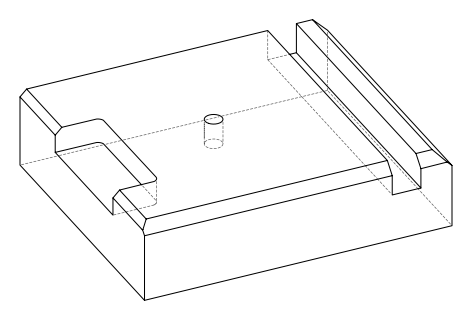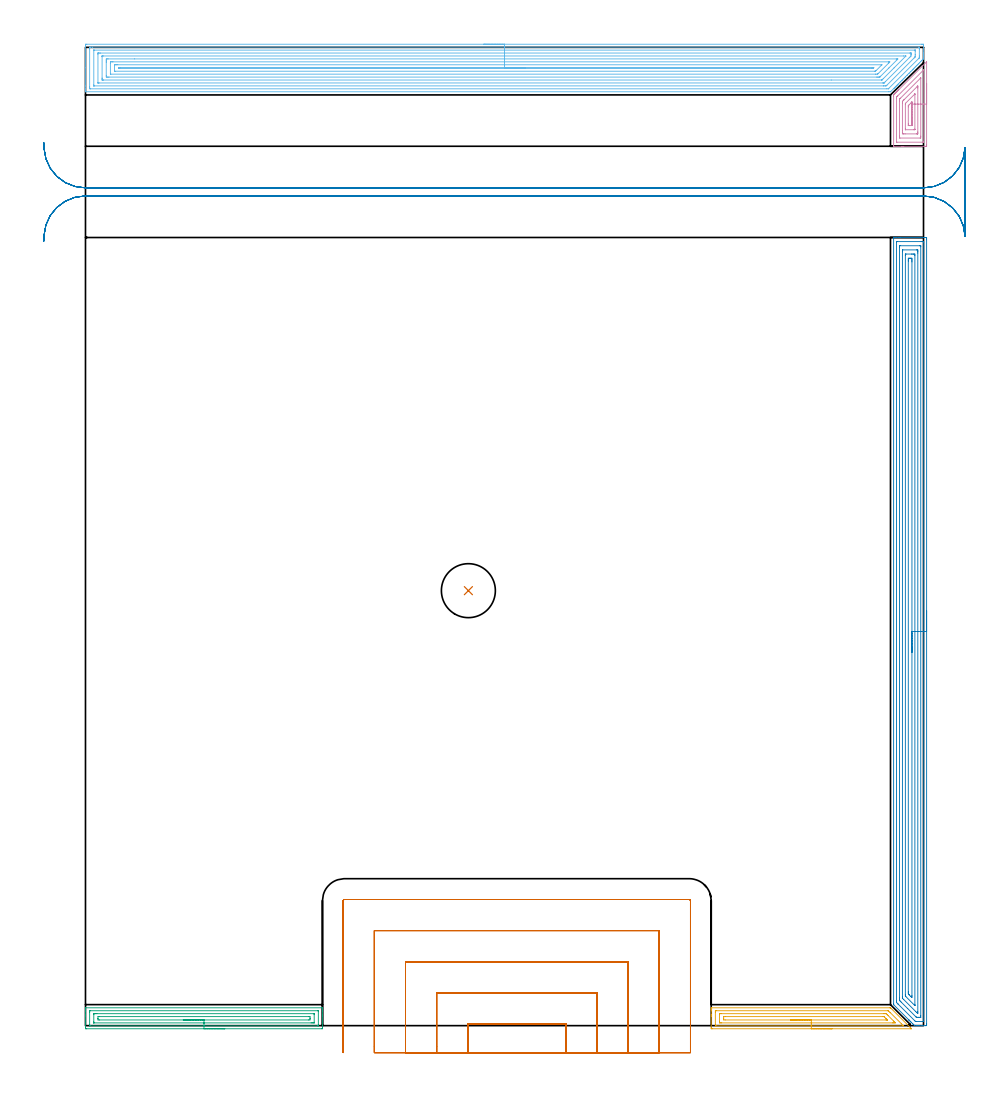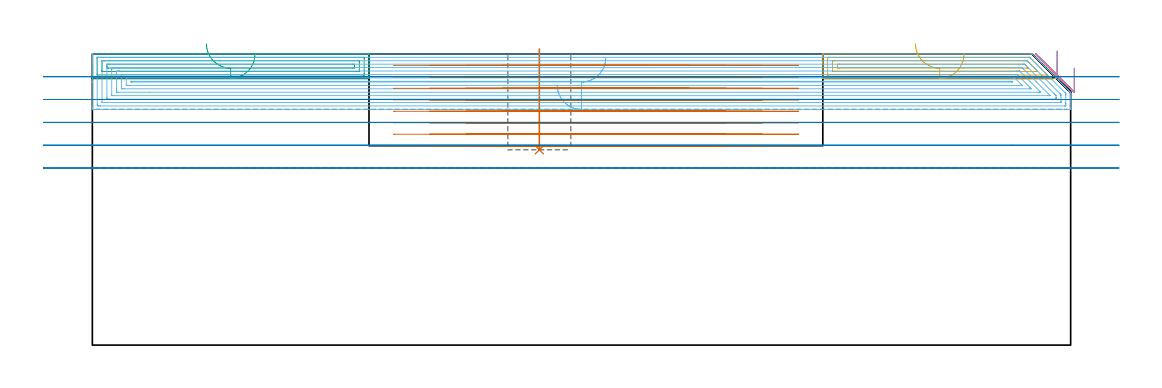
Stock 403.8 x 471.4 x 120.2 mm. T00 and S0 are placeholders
(PLAN: 8 operations, 3 tool changes, 96.6 min)
(1 INDEXABLE_INSERT_DRILL_BLIND_HOLE_FROM_SOLID | STEP1POCKET | UGT0302_005 | 0.17 min | 21000 mm3)
(2 AREA_MILL | FG_CHAMFER_SURFACE | UGT0205_001 | 18.36 min | 48937 mm3)
(3 AREA_MILL_1 | FG_CHAMFER_SURFACE_1 | UGT0205_001 | 3.88 min | 6122 mm3)
(4 AREA_MILL_2 | FG_CHAMFER_SURFACE_2 | UGT0205_001 | 1.87 min | 6693 mm3)
(5 AREA_MILL_3 | FG_CHAMFER_SURFACE_3 | UGT0205_001 | 3.16 min | 4874 mm3)
(6 AREA_MILL_4 | FG_CHAMFER_SURFACE_4 | UGT0205_001 | 28.88 min | 103915 mm3)
(7 MILL_SLOT | SLOT_PARTIAL_RECTANGULAR | UGT0201_094 | Follow Part, ap 5, ae 75% | 29.88 min | 500224 mm3)
(8 MILL_RECTANGULAR_SLOT | SLOT_RECTANGULAR | UGT0201_019 | Follow Part, ap 10, ae 75% | 10.42 min | 833355 mm3)
(TOOL UGT0302_005 | Indexable Insert Drill 26mm | D26 PA180 FL50 Z2)
(TOOL UGT0205_001 | Chamfer Mill 20 x 3 x 45 deg. | D20 FL50 Z2)
(TOOL UGT0201_094 | End mill 20 mm | D20 FL38 Z4)
(TOOL UGT0201_019 | End mill 40 mm | D40 FL63 Z6)
(OP 1 INDEXABLE_INSERT_DRILL_BLIND_HOLE_FROM_SOLID)
G17 G21 G94 G90
T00 M6
G54
G17 G0 G90 X184.5 Y209.6 S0 M3
G43 Z130.2 H0
G94 G81 G98 Z80.6 F250. R122.2
G80
M5
M2
(OP 2 AREA_MILL)
G17 G21 G94 G90
T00 M6
G54
G17 G0 G90 X405.3 Y199.9 S1061 M3
G43 Z130.2 H0
Z114.3
G94 G1 Y199.862 Z113.428 F250.
Y199.748 Z112.564
Y199.559 Z111.712
Y199.297 Z110.88
Y198.963 Z110.074
Y198.56 Z109.3
Y198.092 Z108.564
Y197.56 Z107.872
Y196.971 Z107.229
Y196.328 Z106.64
Y195.636 Z106.108
Y194.9 Z105.64
Y194.126 Z105.237
Y193.32 Z104.903
Y192.488 Z104.641
Y191.637 Z104.452
Y190.772 Z104.338
Y189.9 Z104.3
Y1.043
X405.299 Y0.611 Z104.301
X405.294 Y0.156 Z104.303
X405.291 Y0.01 Z104.305
X404.845 Y0. Z104.751
X403.081 Z106.513
X401.643 Z107.953
X401.318 Z108.278
X400.667 Z108.933
X399.554 Y0.001 Z110.044
X399.506 Y0.003 Z110.091
X399.485 Y0.016 Z110.112
X399.336 Y0.163 Z110.263
X398.906 Y0.594 Z110.694
X398.673 Y0.826 Z110.924
X398.056 Y1.444 Z111.544
X397.995 Y1.504 Z111.604
X397.791 Y1.707 Z111.805
X397.206 Y2.294 Z112.394
X397.102 Y2.397 Z112.496
X396.909 Y2.589 Z112.687
X396.805 Y2.695 Z112.794
X396.72 Y2.78 Z112.879
X396.615 Y2.883 Z112.981
X389.477 Y10.023 Z120.122
X389.406 Y10.099 Z120.192
X389.4 Y10.433 Z120.2
Y379.635
X389.402 Y379.792 Z120.188
X389.405 Y379.793 Z120.186
X389.735 Y379.8 Z119.864
X390.086 Z119.513
X390.737 Z118.858
X391.944 Z117.652
X392.501 Z117.094
X403.963 Z105.634
X404.242 Z105.356
X404.845 Y379.795 Z104.753
X405.292 Y379.791 Z104.306
X405.295 Y379.644 Z104.303
X405.298 Y379.189 Z104.302
X405.3 Y378.728 Z104.3
Y189.9
X403.886 Z105.714
X403.885 Y2.092 Z105.715
X403.884 Y2.041 Z105.716
X403.882 Y2.017 Z105.718
X403.88 Y2.012 Z105.72
X403.865 Y2.009 Z105.735
X403.472 Y2.001 Z106.128
X400.069 Z109.531
X400.008 Y2.003 Z109.592
X399.978 Y2.006 Z109.622
X399.964 Y2.01 Z109.636
X399.704 Y2.245 Z109.896
X391.517 Y10.433 Z118.083
X391.413 Y10.539 Z118.187
X391.197 Y10.761 Z118.403
X390.821 Y11.151 Z118.779
X390.817 Y11.245 Z118.783
X390.816 Y11.326 Z118.784
X390.814 Y12.14 Z118.786
X390.815 Y377.708 Z118.785
X390.816 Y377.759 Z118.784
X390.818 Y377.783 Z118.782
X390.82 Y377.788 Z118.78
X390.835 Y377.791 Z118.765
X391.228 Y377.799 Z118.372
X402.689 Y377.8 Z106.911
X403.081 Y377.799 Z106.519
X403.574 Y377.797 Z106.026
X403.785 Y377.79 Z105.815
X403.879 Y377.772 Z105.721
X403.884 Y377.483 Z105.716
X403.885 Y377.403 Z105.715
X403.886 Y189.9 Z105.714
X402.472 Z107.128
X402.471 Y4.8 Z107.129
X402.469 Y4.183 Z107.131
X402.466 Y4.046 Z107.134
X402.465 Y4.019 Z107.135
X402.439 Y4.01 Z107.161
X402.377 Y4.003 Z107.223
X402.2 Y4.001 Z107.4
X401.498 Y4. Z108.102
X401.318 Z108.282
X400.613 Y4.004 Z108.987
X400.436 Y4.01 Z109.164
X400.384 Y4.027 Z109.216
X400.329 Y4.077 Z109.271
X400.218 Y4.183 Z109.382
X396.198 Y8.201 Z113.402
X393.073 Y11.326 Z116.527
X392.501 Y11.901 Z117.099
X392.344 Y12.062 Z117.256
X392.266 Y12.145 Z117.334
X392.235 Y12.184 Z117.365
X392.234 Y12.219 Z117.366
X392.231 Y12.492 Z117.369
X392.229 Y13.112 Z117.371
X392.228 Y13.387 Z117.372
X392.229 Y375. Z117.371
X392.231 Y375.617 Z117.369
X392.234 Y375.754 Z117.366
X392.235 Y375.781 Z117.365
X392.261 Y375.79 Z117.339
X392.323 Y375.797 Z117.277
X392.501 Y375.799 Z117.099
X402.02 Z107.58
X402.2 Y375.795 Z107.4
X402.379 Y375.79 Z107.221
X402.465 Y375.774 Z107.135
X402.468 Y375.709 Z107.132
X402.469 Y375.617 Z107.131
X402.471 Y375.342 Z107.129
X402.472 Y189.9 Z107.128
X401.057 Z108.543
Y6.861
X401.053 Y6.236 Z108.547
X401.05 Y6.026 Z108.55
X401.043 Y6.009 Z108.557
X401.02 Y6.007 Z108.58
X400.968 Y6.006 Z108.632
X400.864 Y6.01 Z108.736
X400.436 Y6.423 Z109.164
X399.989 Y6.861 Z109.611
X394.264 Y12.585 Z115.336
X393.74 Y13.112 Z115.86
X393.665 Y13.195 Z115.935
X393.649 Y13.215 Z115.951
X393.647 Y13.231 Z115.953
X393.645 Y13.269 Z115.955
X393.643 Y13.426 Z115.957
Y13.741
Y372.939
X393.647 Y373.564 Z115.953
X393.65 Y373.775 Z115.95
X393.657 Y373.791 Z115.943
X393.68 Y373.794 Z115.92
X393.732 Y373.797 Z115.868
X393.839 Y373.799 Z115.761
X400.467 Y373.8 Z109.133
X400.866 Y373.79 Z108.734
X401.05 Y373.782 Z108.55
X401.052 Y373.676 Z108.548
X401.056 Y373.204 Z108.544
X401.057 Y372.939 Z108.543
Y372.31
Y189.9
X399.643 Z109.957
Y10.253
X399.641 Y10.073 Z109.959
X399.636 Y9.714 Z109.964
X399.632 Y9.674 Z109.968
X399.626 Y9.679 Z109.974
X399.601 Y9.7 Z109.999
X399.554 Y9.745 Z110.046
X395.295 Y14.004 Z114.305
X395.146 Y14.159 Z114.454
X395.105 Y14.206 Z114.495
X395.064 Y14.272 Z114.536
X395.057 Y14.897 Z114.543
Y371.243
X395.058 Y371.333 Z114.542
X395.063 Y371.512 Z114.537
X395.073 Y371.79 Z114.527
X395.146 Y371.793 Z114.454
X395.39 Y371.798 Z114.21
X398.034 Y371.8 Z111.566
X398.673 Y371.799 Z110.927
X398.917 Z110.683
X399.554 Y371.79 Z110.046
X399.636 Y371.773 Z109.964
X399.643 Y371.153 Z109.957
Y189.9
X398.229 Z111.371
X398.228 Y14.454 Z111.372
X398.226 Y14.004 Z111.374
X398.222 Y13.568 Z111.378
X397.791 Y13.96 Z111.809
X397.744 Y14.004 Z111.856
X396.909 Y14.84 Z112.691
X396.855 Y14.897 Z112.745
X396.478 Y15.334 Z113.122
X396.474 Y15.79 Z113.126
X396.472 Y16.233 Z113.128
Y368.474
X396.473 Y368.916 Z113.127
X396.478 Y369.367 Z113.122
X396.489 Y369.793 Z113.111
X396.909 Y369.797 Z112.691
X397.364 Y369.799 Z112.236
X397.791 Y369.795 Z111.809
X398.212 Y369.79 Z111.388
X398.222 Y369.367 Z111.378
X398.227 Y368.926 Z111.373
X398.228 Y368.474 Z111.372
X398.229 Y368.031 Z111.371
Y189.9
Y189.028 Z111.409
Y188.164 Z111.523
Y187.312 Z111.712
Y186.48 Z111.974
Y185.674 Z112.308
Y184.9 Z112.711
Y184.164 Z113.18
Y183.472 Z113.711
Y182.829 Z114.3
Y182.24 Z114.943
Y181.709 Z115.635
Y181.24 Z116.371
Y180.837 Z117.145
Y180.503 Z117.951
Y180.241 Z118.783
Y180.052 Z119.635
Y179.938 Z120.5
Y179.9 Z121.371
G0 Z130.2
M5
M2
(OP 3 AREA_MILL_1)
G17 G21 G94 G90
T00 M6
G54
G17 G0 G90 X67.1 Y-1.5 S1061 M3
G43 Z130.2 H0
Z120.1
G94 G1 X67.062 Z119.228 F250.
X66.948 Z118.364
X66.759 Z117.512
X66.497 Z116.68
X66.163 Z115.874
X65.76 Z115.1
X65.291 Z114.364
X64.76 Z113.672
X64.171 Z113.029
X63.528 Z112.44
X62.836 Z111.909
X62.1 Z111.44
X61.326 Z111.037
X60.52 Z110.703
X59.688 Z110.441
X58.836 Z110.252
X57.972 Z110.138
X57.1 Z110.1
X0.574
X0.271 Y-1.496 Z110.102
X0.01 Y-1.491 Z110.106
X0. Y-1.225 Z110.372
Y4.442 Z116.036
Y5.076 Z116.673
Y5.333 Z116.93
Y7.116 Z118.711
Y7.631 Z119.229
Y8.258 Z119.857
X0.002 Y8.558 Z120.15
X0.004 Y8.6 Z120.19
X0.005 Z120.191
X0.129 Z120.2
X114.071
X114.19 Y8.597 Z120.189
X114.193 Y8.56 Z120.152
X114.2 Y8.258 Z119.857
Y7.631 Z119.23
Y7.116 Z118.711
Y5.076 Z116.673
Y4.442 Z116.036
Y-0.908 Z110.689
X114.198 Y-1.227 Z110.37
X114.19 Y-1.491 Z110.105
X113.926 Y-1.499 Z110.099
X57.1 Y-1.5 Z110.1
Y-0.086 Z111.514
X2.284 Y-0.085 Z111.515
X2.145 Y-0.083 Z111.517
X2.053 Y-0.079 Z111.521
X2.008 Y-0.075 Z111.525
X2.006 Y-0.066 Z111.534
X2.003 Y-0.016 Z111.584
X2. Y0.338 Z111.938
Y6.579 Z118.179
X2.003 Y7.116 Z118.716
X2.006 Y7.16 Z118.76
X2.009 Y7.176 Z118.776
X2.076 Y7.18 Z118.78
X2.215 Y7.185 Z118.785
X2.285 Y7.186 Z118.786
X111.916 Y7.185 Z118.785
X112.055 Y7.183 Z118.783
X112.146 Y7.179 Z118.779
X112.191 Y7.175 Z118.775
X112.194 Y7.166 Z118.766
X112.197 Y7.116 Z118.716
X112.2 Y6.762 Z118.362
Y0.521 Z112.121
X112.197 Y-0.016 Z111.584
X112.194 Y-0.06 Z111.54
X112.191 Y-0.076 Z111.524
X112.124 Y-0.08 Z111.52
X111.985 Y-0.084 Z111.516
X111.915 Y-0.086 Z111.514
X57.1
Y1.328 Z112.928
X4.072 Y1.329 Z112.929
X4.033 Y1.33 Z112.93
X4.014 Y1.332 Z112.932
X4.01 Y1.333 Z112.933
X4.007 Y1.364 Z112.964
X4.001 Y1.632 Z113.232
X4. Y1.767 Z113.367
Y5.467 Z117.067
X4.002 Y5.602 Z117.202
X4.006 Y5.691 Z117.291
X4.01 Y5.759 Z117.359
X4.028 Y5.765 Z117.365
X4.134 Y5.767 Z117.367
X4.588 Y5.77 Z117.37
X5.024 Y5.771 Z117.371
X5.477 Y5.772 Z117.372
X110.128 Y5.771 Z117.371
X110.167 Y5.77 Z117.37
X110.186 Y5.768 Z117.368
X110.19 Y5.767 Z117.367
X110.192 Y5.736 Z117.336
X110.198 Y5.468 Z117.068
X110.2 Y5.333 Z116.933
Y1.633 Z113.233
X110.198 Y1.498 Z113.098
X110.194 Y1.408 Z113.008
X110.19 Y1.341 Z112.941
X110.172 Y1.335 Z112.935
X110.066 Y1.333 Z112.933
X109.612 Y1.33 Z112.93
X109.175 Y1.329 Z112.929
X108.723 Y1.328 Z112.928
X57.1
Y2.743 Z114.343
X6.721
X6.01 Y2.751 Z114.351
X6. Y3.465 Z115.065
Y3.55 Z115.15
X6.007 Y4.349 Z115.949
X6.805 Y4.357 Z115.957
X107.479
X108.19 Y4.349 Z115.949
X108.2 Y3.636 Z115.236
Y3.55 Z115.15
X108.193 Y2.751 Z114.351
X107.395 Y2.743 Z114.343
X57.1
X56.228 Z114.381
X55.363 Z114.495
X54.512 Z114.683
X53.68 Z114.946
X52.874 Z115.28
X52.1 Z115.682
X51.364 Z116.151
X50.672 Z116.682
X50.029 Z117.272
X49.439 Z117.915
X48.908 Z118.607
X48.44 Z119.343
X48.037 Z120.117
X47.703 Z120.923
X47.441 Z121.755
X47.252 Z122.606
X47.138 Z123.471
X47.1 Z124.343
G0 Z130.2
M5
M2
(OP 4 AREA_MILL_2)
G17 G21 G94 G90
T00 M6
G54
G17 G0 G90 X405.3 Y454.05 S1061 M3
G43 Z130.2 H0
Z114.3
G94 G1 Y454.012 Z113.428 F250.
Y453.898 Z112.564
Y453.709 Z111.712
Y453.447 Z110.88
Y453.113 Z110.074
Y452.71 Z109.3
Y452.241 Z108.564
Y451.71 Z107.872
Y451.121 Z107.229
Y450.478 Z106.64
Y449.786 Z106.109
Y449.05 Z105.64
Y448.276 Z105.237
Y447.47 Z104.903
Y446.638 Z104.641
Y445.786 Z104.452
Y444.922 Z104.338
Y444.05 Z104.3
Y424.604
X405.299 Y424.177 Z104.301
X405.293 Y423.728 Z104.303
X405.291 Y423.707 Z104.305
X404.845 Y423.703 Z104.751
X404.369 Y423.7 Z105.227
X394.264 Z115.329
X393.452 Z116.147
X393.382 Z116.217
X389.47 Y423.701 Z120.129
X389.405 Y423.71 Z120.194
X389.4 Y423.735 Z120.2
Y448.025
X389.407 Y448.5 Z120.193
X389.424 Y448.524 Z120.176
X389.855 Y448.957 Z119.742
X389.903 Y449.003 Z119.696
X390.102 Y449.202 Z119.497
X390.149 Y449.25 Z119.448
X390.196 Y449.297 Z119.403
X390.396 Y449.497 Z119.203
X390.443 Y449.544 Z119.154
X390.49 Y449.59 Z119.109
X390.691 Y449.791 Z118.908
X390.737 Y449.838 Z118.86
X390.783 Y449.884 Z118.816
X390.985 Y450.086 Z118.614
X391.031 Y450.132 Z118.566
X391.077 Y450.177 Z118.522
X391.28 Y450.38 Z118.319
X391.325 Y450.426 Z118.272
X391.37 Y450.47 Z118.229
X391.574 Y450.674 Z118.025
X391.619 Y450.72 Z117.978
X391.663 Y450.764 Z117.936
X391.868 Y450.969 Z117.731
X391.913 Y451.014 Z117.685
X405.118 Y464.218 Z104.481
X405.285 Y464.378 Z104.312
X405.297 Y464.387 Z104.3
X405.3 Y464.227
Y444.05
X403.886 Z105.714
Y425.943
X403.884 Y425.742 Z105.716
X403.882 Y425.718 Z105.718
X403.88 Y425.713 Z105.72
X403.857 Y425.71 Z105.743
X403.729 Y425.704 Z105.871
X403.567 Y425.701 Z106.033
X403.324 Y425.7 Z106.276
X390.979 Z118.621
X390.879 Y425.703 Z118.721
X390.85 Y425.705 Z118.75
X390.826 Y425.709 Z118.774
X390.821 Y425.753 Z118.779
X390.816 Y425.864 Z118.784
X390.815 Y425.943 Z118.785
X390.814 Y447.064 Z118.786
X390.821 Y447.439 Z118.779
X390.872 Y447.51 Z118.728
X391.059 Y447.702 Z118.541
X391.375 Y448.025 Z118.225
X403.78 Y460.43 Z105.82
X403.853 Y460.501 Z105.747
X403.874 Y460.519 Z105.726
X403.875 Z105.725
X403.881 Y460.472 Z105.719
X403.884 Y460.39 Z105.716
X403.885 Y460.251 Z105.715
X403.886 Y444.05 Z105.714
X402.472 Z107.128
X402.471 Y428.593 Z107.129
X402.47 Y428.322 Z107.13
X402.464 Y427.71 Z107.136
X402.209 Y427.7 Z107.391
X392.51 Z117.09
X392.235 Y427.71 Z117.365
X392.232 Y427.978 Z117.368
X392.229 Y428.593 Z117.371
Y428.865
Y445.647
X392.231 Y446.258 Z117.369
X392.234 Y446.394 Z117.366
X392.235 Y446.423 Z117.365
X392.251 Y446.443 Z117.349
X392.281 Y446.478 Z117.319
X392.5 Y446.701 Z117.1
X392.72 Y446.921 Z116.88
X402.199 Y456.4 Z107.401
X402.429 Y456.627 Z107.171
X402.447 Y456.641 Z107.153
X402.464 Y456.653 Z107.136
X402.468 Y456.634 Z107.132
X402.47 Y456.615 Z107.13
X402.471 Y456.585 Z107.129
X402.472 Y444.05 Z107.128
X401.057 Z108.543
Y430.621
X401.056 Y430.36 Z108.544
X401.051 Y429.744 Z108.549
X401.047 Y429.71 Z108.553
X401.012 Y429.707 Z108.588
X400.93 Y429.703 Z108.67
X400.765 Y429.701 Z108.835
X400.436 Y429.7 Z109.164
X394.922 Z114.678
X394.264 Y429.703 Z115.336
X394.035 Y429.705 Z115.565
X393.65 Y429.726 Z115.95
X393.645 Y430.096 Z115.955
X393.643 Y431.243 Z115.957
Y444.492
X393.647 Y445.11 Z115.953
X393.65 Y445.375 Z115.95
X393.95 Y445.689 Z115.65
X394.264 Y446.013 Z115.336
X394.385 Y446.136 Z115.215
X400.69 Y452.441 Z108.91
X400.93 Y452.673 Z108.67
X401.01 Y452.749 Z108.59
X401.051 Y452.77 Z108.549
X401.053 Y452.706 Z108.547
X401.056 Y452.441 Z108.544
X401.057 Y452.075 Z108.543
Y451.819
Y444.05
X399.643 Z109.957
Y432.037
X399.641 Y431.948 Z109.959
X399.636 Y431.771 Z109.964
X399.628 Y431.709 Z109.972
X399.607 Y431.706 Z109.993
X399.554 Y431.703 Z110.046
X399.098 Y431.7 Z110.502
X395.146 Z114.454
X395.085 Y431.702 Z114.515
X395.068 Y431.705 Z114.532
X395.064 Y431.708 Z114.536
X395.061 Y431.741 Z114.539
X395.058 Y431.859 Z114.542
X395.057 Y432.215 Z114.543
Y443.786
X395.059 Y443.964 Z114.541
X395.064 Y444.318 Z114.536
X395.08 Y444.37 Z114.52
X395.099 Y444.394 Z114.501
X395.146 Y444.447 Z114.454
X395.168 Y444.47 Z114.432
X399.58 Y448.882 Z110.02
X399.608 Y448.908 Z109.992
X399.625 Y448.916 Z109.975
X399.637 Y448.919 Z109.963
X399.64 Y448.908 Z109.96
X399.642 Y448.888 Z109.958
X399.643 Y448.819 Z109.957
Y444.05
X398.229 Z111.371
X398.228 Y433.893 Z111.372
X398.227 Y433.783 Z111.373
X398.224 Y433.729 Z111.376
X398.223 Y433.71 Z111.377
X398.175 Y433.708 Z111.425
X397.982 Y433.701 Z111.618
X396.909 Y433.7 Z112.691
X396.717 Y433.702 Z112.883
X396.589 Y433.706 Z113.011
X396.489 Y433.71 Z113.111
X396.478 Y433.726 Z113.122
X396.476 Y433.747 Z113.124
X396.473 Y433.893 Z113.127
X396.471 Y434.331 Z113.129
Y434.776
X396.472 Y442.725 Z113.128
X396.475 Y443.16 Z113.125
X396.478 Y443.274 Z113.122
X396.482 Y443.322 Z113.118
X396.516 Y443.359 Z113.084
X396.757 Y443.608 Z112.843
X397.791 Y444.643 Z111.809
X398.16 Y445.005 Z111.44
X398.203 Y445.044 Z111.397
X398.223 Y445.056 Z111.377
X398.226 Y445.028 Z111.374
X398.227 Y445.003 Z111.373
X398.228 Y444.936 Z111.372
X398.229 Y444.492 Z111.371
Y444.05
Y443.178 Z111.409
Y442.313 Z111.523
Y441.462 Z111.712
Y440.63 Z111.974
Y439.824 Z112.308
Y439.05 Z112.711
Y438.314 Z113.18
Y437.622 Z113.711
Y436.979 Z114.3
Y436.39 Z114.943
Y435.858 Z115.635
Y435.39 Z116.371
Y434.987 Z117.145
Y434.653 Z117.951
Y434.391 Z118.783
Y434.202 Z119.635
Y434.088 Z120.5
Y434.05 Z121.371
G0 Z130.2
M5
M2
(OP 5 AREA_MILL_3)
G17 G21 G94 G90
T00 M6
G54
G17 G0 G90 X359.75 Y-1.5 S1061 M3
G43 Z130.2 H0
Z120.1
G94 G1 X359.712 Z119.228 F250.
X359.598 Z118.364
X359.409 Z117.512
X359.147 Z116.68
X358.813 Z115.874
X358.41 Z115.1
X357.941 Z114.364
X357.41 Z113.672
X356.821 Z113.029
X356.178 Z112.44
X355.486 Z111.909
X354.75 Z111.44
X353.976 Z111.037
X353.17 Z110.703
X352.338 Z110.441
X351.486 Z110.252
X350.622 Z110.138
X349.75 Z110.1
X302.084 Y-1.499 Z110.101
X301.507 Y-1.491 Z110.105
X301.504 Y-1.489 Z110.108
X301.5 Y-0.908 Z110.689
Y4.442 Z116.036
Y5.055 Z116.653
Y5.333 Z116.93
Y7.116 Z118.711
Y7.672 Z119.271
Y8.008 Z119.607
Y8.231 Z119.83
X301.508 Y8.557 Z120.148
X301.51 Y8.605 Z120.195
X301.636 Y8.6 Z120.2
X387.615
X387.894 Z120.185
X388.04 Y8.46 Z120.06
X397.713 Y-1.212 Z110.386
X397.852 Y-1.353 Z110.243
X397.986 Y-1.492 Z110.106
X397.903 Y-1.497 Z110.103
X397.761 Y-1.499 Z110.101
X397.713 Y-1.5 Z110.1
X349.75
Y-0.086 Z111.514
X303.797 Y-0.085 Z111.515
X303.657 Y-0.084 Z111.516
X303.565 Y-0.08 Z111.52
X303.509 Y-0.077 Z111.523
X303.507 Y-0.067 Z111.533
X303.504 Y-0.016 Z111.584
X303.5 Y0.35 Z111.95
Y6.591 Z118.191
X303.504 Y7.116 Z118.716
X303.507 Y7.161 Z118.761
X303.509 Y7.178 Z118.778
X303.588 Y7.181 Z118.781
X303.727 Y7.185 Z118.785
X303.797 Y7.186 Z118.786
X303.866
X386.655 Y7.185 Z118.785
X386.724
X386.793 Y7.182 Z118.782
X386.837 Y7.179 Z118.779
X386.875 Y7.163 Z118.763
X386.926 Y7.116 Z118.716
X387.615 Y6.435 Z118.035
X387.826 Y6.225 Z117.825
X393.175 Y0.875 Z112.475
X393.852 Y0.196 Z111.796
X394.055 Y-0.016 Z111.584
X394.112 Y-0.079 Z111.521
X393.991 Y-0.083 Z111.517
X393.921 Y-0.085 Z111.515
X349.75 Y-0.086 Z111.514
Y1.328 Z112.928
X306.539 Y1.329 Z112.929
X306.085
X305.648 Y1.333 Z112.933
X305.512 Y1.335 Z112.935
X305.504 Y1.619 Z113.219
X305.501 Y1.767 Z113.367
X305.5 Y5.481 Z117.081
X305.505 Y5.629 Z117.229
X305.51 Y5.727 Z117.327
X305.52 Y5.765 Z117.365
X305.54 Y5.767 Z117.367
X305.648 Y5.769 Z117.369
X306.101 Y5.771 Z117.371
X306.539 Y5.772 Z117.372
X384.504 Y5.771 Z117.371
X384.942 Y5.77 Z117.37
X385.399 Y5.767 Z117.367
X385.833 Y5.761 Z117.361
X386.265 Y5.333 Z116.933
X386.724 Y4.876 Z116.476
X389.397 Y2.203 Z113.803
X389.83 Y1.767 Z113.367
X390.252 Y1.336 Z112.936
X389.832 Y1.331 Z112.931
X389.397 Y1.329 Z112.929
X388.944
X349.75 Y1.328 Z112.928
Y2.743 Z114.343
X308.236
X307.521 Y2.75 Z114.35
X307.502 Y3.478 Z115.078
X307.503 Y3.55 Z115.15
X307.521 Y4.35 Z115.95
X308.321 Y4.357 Z115.957
X308.405
X384.136
X384.539 Y4.355 Z115.955
X384.74 Y4.352 Z115.952
X384.786 Y4.35 Z115.95
X384.842 Y4.3 Z115.9
X384.942 Y4.206 Z115.806
X385.601 Y3.55 Z115.15
X385.833 Y3.318 Z114.918
X386.325 Y2.823 Z114.423
X386.378 Y2.766 Z114.366
X386.39 Y2.75 Z114.35
X386.389 Y2.749 Z114.349
X386.35 Y2.746 Z114.346
X386.178 Y2.744 Z114.344
X385.833 Y2.743 Z114.343
X385.749
X349.75
X348.878 Z114.381
X348.013 Z114.495
X347.162 Z114.683
X346.33 Z114.946
X345.524 Z115.28
X344.75 Z115.682
X344.014 Z116.151
X343.322 Z116.682
X342.679 Z117.272
X342.09 Z117.915
X341.558 Z118.607
X341.09 Z119.343
X340.687 Z120.116
X340.353 Z120.922
X340.091 Z121.754
X339.902 Z122.606
X339.788 Z123.471
X339.75 Z124.343
G0 Z130.2
M5
M2
(OP 6 AREA_MILL_4)
G17 G21 G94 G90
T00 M6
G54
G17 G0 G90 X191.902 Y472.897 S1061 M3
G43 Z130.2 H0
Z107.303
G94 G1 X191.94 Z106.431 F250.
X192.054 Z105.566
X192.242 Z104.715
X192.504 Z103.883
X192.838 Z103.077
X193.241 Z102.303
X193.709 Y472.898 Z101.567
X194.24 Z100.874
X194.829 Z100.231
X195.472 Z99.642
X196.164 Z99.11
X196.9 Z98.641
X197.673 Y472.899 Z98.238
X198.479 Z97.904
X199.311 Z97.642
X200.163 Z97.453
X201.028 Y472.9 Z97.338
X201.899 Z97.3
X402.745
X403.192 Y472.899 Z97.301
X403.633 Y472.895 Z97.303
X403.79 Y472.891 Z97.306
X403.8 Y472.459 Z97.738
Y468.936 Z101.258
Y468.374 Z101.822
Y468.055 Z102.141
Y467.494 Z102.702
Y467.175 Z103.02
Y466.332 Z103.867
Y466.294 Z103.905
Y465.905 Z104.293
X403.787 Y465.887 Z104.313
X403.659 Y465.759 Z104.441
X403.315 Y465.413 Z104.783
X402.812 Y464.912 Z105.288
X402.434 Y464.532 Z105.664
X401.965 Y464.065 Z106.135
X401.553 Y463.652 Z106.545
X401.407 Y463.506 Z106.693
X401.118 Y463.218 Z106.982
X400.673 Y462.771 Z107.426
X400.186 Y462.286 Z107.914
X399.792 Y461.89 Z108.307
X399.268 Y461.368 Z108.832
X399.026 Y461.125 Z109.072
X398.911 Y461.01 Z109.188
X398.729 Y460.828 Z109.371
X398.579 Y460.678 Z109.521
X398.47 Y460.569 Z109.628
X398.431 Y460.53 Z109.668
X397.732 Y459.832 Z110.368
X397.59 Y459.689 Z110.508
X397.538 Y459.637 Z110.561
X396.885 Y458.985 Z111.215
X396.709 Y458.808 Z111.389
X396.038 Y458.138 Z112.062
X395.829 Y457.927 Z112.269
X395.192 Y457.291 Z112.908
X395.158 Y457.258 Z112.942
X394.948 Y457.046 Z113.15
X394.345 Y456.445 Z113.755
X394.265 Y456.365 Z113.834
X394.068 Y456.166 Z114.03
X393.498 Y455.598 Z114.602
X393.373 Y455.472 Z114.727
X393.187 Y455.285 Z114.911
X392.652 Y454.751 Z115.448
X392.306 Y454.404 Z115.792
X391.805 Y453.904 Z116.295
X391.587 Y453.686 Z116.512
X391.426 Y453.524 Z116.671
X391.266 Y453.365 Z116.833
X391.141 Y453.24 Z116.958
X390.986 Y453.083 Z117.112
X390.832 Y452.931 Z117.267
X390.695 Y452.794 Z117.404
X390.545 Y452.643 Z117.552
X390.397 Y452.496 Z117.701
X390.248 Y452.347 Z117.85
X390.105 Y452.203 Z117.993
X389.963 Y452.062 Z118.136
X389.802 Y451.901 Z118.297
X389.664 Y451.762 Z118.434
X389.528 Y451.627 Z118.571
X389.356 Y451.455 Z118.743
X388.017 Y450.117 Z120.081
X387.904 Y450.005 Z120.191
X387.876 Y450.004 Z120.193
X387.124 Y450. Z120.2
X0.162
X0.01 Y450.006 Z120.193
X0. Y450.32 Z119.879
Y450.683 Z119.516
Y451.322 Z118.873
Y452.522 Z117.675
Y453.083 Z117.111
Y461.61 Z108.588
Y472.178 Z98.019
X0.003 Y472.459 Z97.738
X0.01 Y472.892 Z97.306
X0.166 Y472.895 Z97.303
X0.608 Y472.9 Z97.3
X201.899
Y471.486 Z98.714
X401.407 Y471.485 Z98.715
X401.502 Y471.484 Z98.716
X401.767 Y471.479 Z98.721
X401.79 Y471.393 Z98.807
X401.797 Y471.193 Z99.007
X401.799 Y470.697 Z99.503
X401.8 Y470.309 Z99.891
Y467.175 Z103.025
Y466.787 Z103.413
X401.797 Y466.54 Z103.66
X401.793 Y466.417 Z103.783
X401.79 Y466.358 Z103.842
X401.733 Y466.294 Z103.906
X401.575 Y466.128 Z104.072
X401.407 Y465.956 Z104.244
X387.124 Y451.674 Z118.526
X386.945 Y451.498 Z118.702
X386.895 Y451.452 Z118.748
X386.868 Y451.429 Z118.771
X386.829 Y451.421 Z118.779
X386.138 Y451.414 Z118.786
X2.393 Y451.415 Z118.785
X2.298 Y451.416 Z118.784
X2.033 Y451.421 Z118.779
X2.01 Y451.507 Z118.693
X2.003 Y451.707 Z118.493
X2.001 Y452.203 Z117.997
X2. Y452.591 Z117.609
X2.001 Y470.697 Z99.503
X2.003 Y471.083 Z99.117
X2.01 Y471.467 Z98.733
X2.393 Y471.481 Z98.719
X2.489 Y471.484 Z98.716
X3.286 Y471.486 Z98.714
X3.38
X201.899
Y470.071 Z100.129
X399.621
X399.707 Y470.07 Z100.13
X399.775 Y470.067 Z100.133
X399.788 Y470.065 Z100.135
X399.792 Y470.043 Z100.157
X399.796 Y469.993 Z100.207
X399.799 Y469.817 Z100.383
X399.8 Y469.64 Z100.56
Y467.879 Z102.321
X399.799 Y467.175 Z103.025
X399.797 Y467.001 Z103.199
X399.79 Y466.824 Z103.376
X399.725 Y466.736 Z103.464
X399.621 Y466.624 Z103.576
X399.457 Y466.456 Z103.744
X399.295 Y466.294 Z103.906
X386.157 Y453.157 Z117.043
X386.082 Y453.083 Z117.117
X385.833 Y452.844 Z117.356
X385.59 Y452.835 Z117.365
X385.339 Y452.832 Z117.368
X384.704 Y452.829 Z117.371
X384.446
X4.179
X4.093 Y452.83 Z117.37
X4.025 Y452.833 Z117.367
X4.012 Y452.835 Z117.365
X4.008 Y452.857 Z117.343
X4.004 Y452.907 Z117.293
X4.001 Y453.083 Z117.117
X4. Y453.259 Z116.941
Y469.817 Z100.383
X4.002 Y469.992 Z100.208
X4.007 Y470.051 Z100.149
X4.011 Y470.066 Z100.134
X4.019 Y470.067 Z100.133
X4.05 Y470.07 Z100.13
X4.179 Y470.071 Z100.129
X201.899
Y468.657 Z101.543
X397.226
X397.676 Y468.653 Z101.547
X397.778 Y468.65 Z101.55
X397.79 Y468.648 Z101.552
X397.793 Y468.628 Z101.572
X397.797 Y468.58 Z101.62
X397.799 Y468.482 Z101.718
X397.8 Y468.091 Z102.109
X397.799 Y468.055 Z102.145
X397.774 Y467.235 Z102.965
X397.717 Y467.175 Z103.025
X397.336 Y466.787 Z103.413
X396.943 Y466.392 Z103.808
X385.368 Y454.816 Z115.384
X384.924 Y454.374 Z115.826
X384.853 Y454.307 Z115.893
X384.808 Y454.267 Z115.933
X384.785 Y454.25 Z115.95
X384.751 Y454.248 Z115.952
X384.446 Y454.245 Z115.955
X384.163 Y454.243 Z115.957
X6.574
X6.124 Y454.247 Z115.953
X6.022 Y454.25 Z115.95
X6.01 Y454.252 Z115.948
X6.006 Y454.272 Z115.928
X6.003 Y454.32 Z115.88
X6.001 Y454.418 Z115.782
X6. Y468.055 Z102.145
X6.002 Y468.478 Z101.722
X6.005 Y468.583 Z101.617
X6.01 Y468.635 Z101.565
X6.016 Y468.651 Z101.549
X6.044 Y468.652 Z101.548
X6.249 Y468.655 Z101.545
X6.857 Y468.657 Z101.543
X7.139
X201.899
Y467.243 Z102.957
X394.196
X395.09 Y467.242 Z102.958
X395.158 Y467.24 Z102.96
X395.226 Y467.236 Z102.964
X395.318 Y467.227 Z102.973
X395.271 Y467.175 Z103.025
X395.217 Y467.117 Z103.083
X389.61 Y461.508 Z108.692
X384.446 Y456.344 Z113.856
X384.134 Y456.034 Z114.166
X383.82 Y455.725 Z114.475
X383.767 Y455.677 Z114.523
X383.736 Y455.664 Z114.536
X383.692 Y455.661 Z114.539
X383.622 Y455.658 Z114.542
X359.35 Y455.657 Z114.543
X8.573
X8.434 Y455.658 Z114.542
X8.156 Y455.663 Z114.537
X8.009 Y455.667 Z114.533
X8.006 Y455.684 Z114.516
X8.004 Y455.725 Z114.475
X8. Y456.359 Z113.841
Y456.606 Z113.594
Y466.927 Z103.273
X8.002 Y467.175 Z103.025
X8.004 Y467.214 Z102.986
X8.009 Y467.231 Z102.969
X8.012 Y467.236 Z102.964
X8.087 Y467.238 Z102.962
X8.364 Y467.242 Z102.958
X8.503 Y467.243 Z102.957
X201.899
Y465.829 Z104.371
X390.695 Y465.828 Z104.372
X391.17 Y465.825 Z104.375
X391.294 Y465.822 Z104.378
X391.453 Y465.812 Z104.388
X391.321 Y465.676 Z104.524
X391.064 Y465.413 Z104.787
X387.124 Y461.472 Z108.728
X383.139 Y457.487 Z112.713
X382.901 Y457.25 Z112.95
X382.818 Y457.171 Z113.029
X382.75 Y457.11 Z113.09
X382.709 Y457.078 Z113.122
X382.661 Y457.077 Z113.123
X382.188 Y457.073 Z113.127
X381.768 Y457.071 Z113.129
X381.297
X11.32
X10.848 Y457.072 Z113.128
X10.427 Y457.075 Z113.125
X10.016 Y457.078 Z113.122
X10.008 Y457.487 Z112.713
X10.001 Y457.907 Z112.293
X10. Y464.073 Z106.127
Y464.532 Z105.668
X10.001 Y464.953 Z105.247
X10.007 Y465.413 Z104.787
X10.013 Y465.822 Z104.378
X10.427 Y465.825 Z104.375
X10.9 Y465.828 Z104.372
X23.673 Y465.829 Z104.371
X201.899
Y464.415 Z105.785
X387. Y464.414 Z105.786
X387.124 Y464.413 Z105.787
X387.247 Y464.411 Z105.789
X387.59 Y464.399 Z105.801
X387.429 Y464.232 Z105.968
X387.279 Y464.078 Z106.122
X387.124 Y463.921 Z106.279
X386.989 Y463.786 Z106.414
X382.112 Y458.909 Z111.291
X381.768 Y458.569 Z111.631
X381.695 Y458.504 Z111.696
X381.675 Y458.492 Z111.708
X381.644 Y458.49 Z111.71
X380.876 Y458.486 Z111.714
X380.756 Y458.485 Z111.715
X12.213 Y458.486 Z111.714
X12.091 Y458.487 Z111.713
X12.032 Y458.49 Z111.71
X12.009 Y458.493 Z111.707
X12.005 Y458.505 Z111.695
X12.003 Y458.521 Z111.679
X12. Y458.577 Z111.623
X12.001 Y463.652 Z106.548
X12.002 Y463.859 Z106.341
X12.01 Y464.071 Z106.129
X12.029 Y464.408 Z105.792
X12.213 Y464.412 Z105.788
X12.333 Y464.413 Z105.787
X13.105 Y464.415 Z105.785
X13.225
X201.899
Y463. Z107.2
X383.448
X383.554 Y462.999 Z107.201
X383.697 Y462.996 Z107.204
X383.732 Y462.994 Z107.206
X383.705 Y462.959 Z107.241
X383.668 Y462.917 Z107.283
X383.641 Y462.888 Z107.312
X380.876 Y460.122 Z110.078
X380.694 Y459.948 Z110.252
X380.659 Y459.918 Z110.282
X380.626 Y459.906 Z110.294
X380.545 Y459.904 Z110.296
X380.215 Y459.9 Z110.3
X14.23
X14.098 Y459.902 Z110.298
X14.075 Y459.904 Z110.296
X14.01 Y459.916 Z110.284
X14. Y460.127 Z110.073
Y462.769 Z107.431
X14.01 Y462.984 Z107.216
X14.426 Y462.995 Z107.205
X14.659 Y462.999 Z107.201
X14.89 Y463. Z107.2
X15.551
X201.899
Y461.586 Z108.614
X379.399
X379.654 Y461.584 Z108.616
X379.795 Y461.58 Z108.62
X379.87 Y461.577 Z108.623
X379.827 Y461.531 Z108.669
X379.756 Y461.459 Z108.741
X379.64 Y461.348 Z108.852
X379.597 Y461.321 Z108.879
X379.527 Y461.318 Z108.882
X379.379 Y461.316 Z108.884
X379.09 Y461.314 Z108.886
X378.782
X16.367
X16.091 Y461.316 Z108.884
X16.046 Y461.318 Z108.882
X16.016 Y461.32 Z108.88
X16.01 Y461.338 Z108.862
X16.008 Y461.45 Z108.75
X16.01 Y461.562 Z108.638
X16.016 Y461.58 Z108.62
X16.046 Y461.582 Z108.618
X16.093 Y461.585 Z108.615
X16.368 Y461.586 Z108.614
X16.676
X201.899
X202.771 Z108.652
X203.636 Z108.766
X204.488 Z108.955
X205.32 Z109.217
X206.126 Z109.551
X206.899 Z109.954
X207.635 Z110.422
X208.327 Z110.953
X208.97 Z111.543
X209.56 Z112.186
X210.091 Z112.878
X210.56 Z113.614
X210.962 Z114.388
X211.296 Z115.194
X211.559 Z116.026
X211.747 Z116.877
X211.861 Z117.742
X211.899 Z118.614
G0 Z130.2
M5
M2
(OP 7 MILL_SLOT)
G17 G21 G94 G90
T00 M6
G54
G17 G0 G90 X231.5 Y-13. S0 M3
G43 Z130.2 H0
Z115.462
G94 G1 Y-10. F250.
Y0.8 F500.
X184.2
Y-10.
Y-13. F250.
X246.5
Y-10.
Y15.8 F500.
X169.2
Y-10.
Y-13. F250.
X261.5
Y-10.
Y30.8 F500.
X154.2
Y-10.
Y-13. F250.
X276.5
Y-10.
Y45.8 F500.
X139.2
Y-10.
Y-13. F250.
X291.5
Y-10.
Y60.2 F500.
G3 X290.9 Y60.8 R0.6
G1 X124.8
G3 X124.2 Y60.2 R0.6
G1 Y-10.
Y-13. F250.
G0 X231.5 Z110.725
G1 Y-10.
Y0.8 F500.
X184.2
Y-10.
Y-13. F250.
X246.5
Y-10.
Y15.8 F500.
X169.2
Y-10.
Y-13. F250.
X261.5
Y-10.
Y30.8 F500.
X154.2
Y-10.
Y-13. F250.
X276.5
Y-10.
Y45.8 F500.
X139.2
Y-10.
Y-13. F250.
X291.5
Y-10.
Y60.2 F500.
G3 X290.9 Y60.8 R0.6
G1 X124.8
G3 X124.2 Y60.2 R0.6
G1 Y-10.
Y-13. F250.
G0 X231.5 Z105.987
G1 Y-10.
Y0.8 F500.
X184.2
Y-10.
Y-13. F250.
X246.5
Y-10.
Y15.8 F500.
X169.2
Y-10.
Y-13. F250.
X261.5
Y-10.
Y30.8 F500.
X154.2
Y-10.
Y-13. F250.
X276.5
Y-10.
Y45.8 F500.
X139.2
Y-10.
Y-13. F250.
X291.5
Y-10.
Y60.2 F500.
G3 X290.9 Y60.8 R0.6
G1 X124.8
G3 X124.2 Y60.2 R0.6
G1 Y-10.
Y-13. F250.
G0 X231.5 Z101.25
G1 Y-10.
Y0.8 F500.
X184.2
Y-10.
Y-13. F250.
X246.5
Y-10.
Y15.8 F500.
X169.2
Y-10.
Y-13. F250.
X261.5
Y-10.
Y30.8 F500.
X154.2
Y-10.
Y-13. F250.
X276.5
Y-10.
Y45.8 F500.
X139.2
Y-10.
Y-13. F250.
X291.5
Y-10.
Y60.2 F500.
G3 X290.9 Y60.8 R0.6
G1 X124.8
G3 X124.2 Y60.2 R0.6
G1 Y-10.
Y-13. F250.
G0 X231.5 Z96.512
G1 Y-10.
Y0.8 F500.
X184.2
Y-10.
Y-13. F250.
X246.5
Y-10.
Y15.8 F500.
X169.2
Y-10.
Y-13. F250.
X261.5
Y-10.
Y30.8 F500.
X154.2
Y-10.
Y-13. F250.
X276.5
Y-10.
Y45.8 F500.
X139.2
Y-10.
Y-13. F250.
X291.5
Y-10.
Y60.2 F500.
G3 X290.9 Y60.8 R0.6
G1 X124.8
G3 X124.2 Y60.2 R0.6
G1 Y-10.
Y-13. F250.
G0 X231.5 Z91.775
G1 Y-10.
Y0.8 F500.
X184.2
Y-10.
Y-13. F250.
X246.5
Y-10.
Y15.8 F500.
X169.2
Y-10.
Y-13. F250.
X261.5
Y-10.
Y30.8 F500.
X154.2
Y-10.
Y-13. F250.
X276.5
Y-10.
Y45.8 F500.
X139.2
Y-10.
Y-13. F250.
X291.5
Y-10.
Y60.2 F500.
G3 X290.9 Y60.8 R0.6
G1 X124.8
G3 X124.2 Y60.2 R0.6
G1 Y-10.
Y-13. F250.
G0 X231.5 Z87.037
G1 Y-10.
Y0.8 F500.
X184.2
Y-10.
Y-13. F250.
X246.5
Y-10.
Y15.8 F500.
X169.2
Y-10.
Y-13. F250.
X261.5
Y-10.
Y30.8 F500.
X154.2
Y-10.
Y-13. F250.
X276.5
Y-10.
Y45.8 F500.
X139.2
Y-10.
Y-13. F250.
X291.5
Y-10.
Y60.2 F500.
G3 X290.9 Y60.8 R0.6
G1 X124.8
G3 X124.2 Y60.2 R0.6
G1 Y-10.
Y-13. F250.
G0 X231.5 Z82.3
G1 Y-10.
Y0.8 F500.
X184.2
Y-10.
Y-13. F250.
X246.5
Y-10.
Y15.8 F500.
X169.2
Y-10.
Y-13. F250.
X261.5
Y-10.
Y30.8 F500.
X154.2
Y-10.
Y-13. F250.
X276.5
Y-10.
Y45.8 F500.
X139.2
Y-10.
Y-13. F250.
X291.5
Y-10.
Y60.2 F500.
G3 X290.9 Y60.8 R0.6
G1 X124.8
G3 X124.2 Y60.2 R0.6
G1 Y-10.
Y-13. F250.
G0 Z130.2
M5
M2
(OP 8 MILL_RECTANGULAR_SLOT)
G17 G21 G94 G90
T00 M6
G54
G17 G0 G90 X-20.134 Y377.9 S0 M3
G43 Z130.2 H0
Z110.78
G94 G1 X-19.97 Y380.895 F250.
G2 X-0.32 Y399.797 R20. F500.
X0. Y399.8 R20. F433.
G1 X379.68
X403.8 F500.
G2 X423.397 Y383.797 R20.
G1 X423.426 Y383.791
G3 X423.8 Y387.614 R20.
G1 Y415.892
G3 X423.427 Y419.712 R20.
G1 X423.397 Y419.706
G2 X403.8 Y403.7 R20.
G1 X0.
G2 X-19.97 Y422.605 R20.
G1 X-20.134 Y425.6 F250.
G0 Y377.9 Z101.36
G1 X-19.97 Y380.895
G2 X-0.32 Y399.797 R20. F500.
X0. Y399.8 R20. F433.
G1 X379.68
X403.8 F500.
G2 X423.79 Y380.432 R20.
G1 Y423.068
G2 X403.8 Y403.7 R20.
G1 X0.
G2 X-19.97 Y422.605 R20.
G1 X-20.134 Y425.6 F250.
G0 Y377.9 Z91.94
G1 X-19.97 Y380.895
G2 X-0.32 Y399.797 R20. F500.
X0. Y399.8 R20. F440.
G1 X379.68
X403.8 F500.
G2 X423.79 Y380.432 R20.
G1 Y423.068
G2 X403.8 Y403.7 R20.
G1 X0.
G2 X-19.97 Y422.605 R20.
G1 X-20.134 Y425.6 F250.
G0 Y377.9 Z82.52
G1 X-19.97 Y380.895
G2 X-0.32 Y399.797 R20. F500.
X0. Y399.8 R20. F433.
G1 X379.68
X403.8 F500.
G2 X423.79 Y380.432 R20.
G1 Y423.068
G2 X403.8 Y403.7 R20.
G1 X0.
G2 X-19.97 Y422.605 R20.
G1 X-20.134 Y425.6 F250.
G0 Y377.9 Z73.1
G1 X-19.97 Y380.895
G2 X-0.32 Y399.797 R20. F500.
X0. Y399.8 R20. F433.
G1 X379.68
X403.8 F500.
G2 X423.79 Y380.432 R20.
G1 Y423.068
G2 X403.8 Y403.7 R20.
G1 X0.
G2 X-19.97 Y422.605 R20.
G1 X-20.134 Y425.6 F250.
G0 Z130.2
M5
M2
